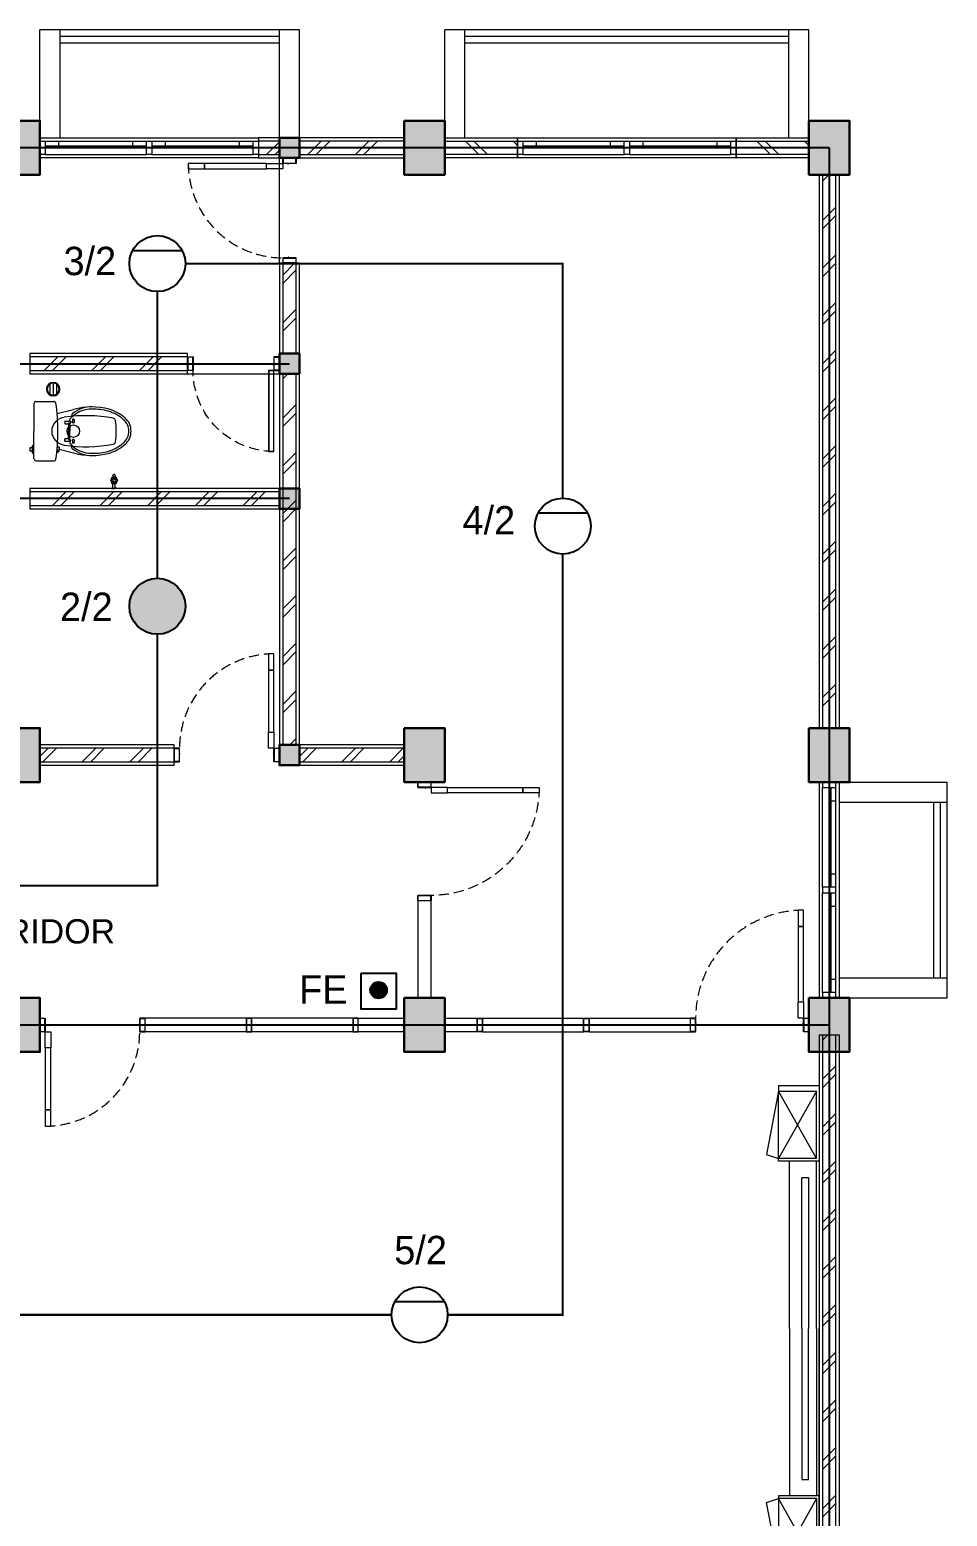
# Model space of a CAD drawing. Header units: millimetres. Extents: x -11 to 37852, y -101 to 28664.
# Drawn here: x 8073 to 9433, y 25058 to 27261 of the extents above; entities that cross this region are included whole.
import ezdxf
from ezdxf.enums import TextEntityAlignment as Align

# ---------------------------------------------------------------- set-up
doc = ezdxf.new("R2010")
doc.units = ezdxf.units.MM
for name, pattern in [('ACAD_ISO02W100', [15, 12, -3]), ('DASHED', [0.75, 0.5, -0.25]), ('HIDDEN', [0.375, 0.25, -0.125])]:
    doc.linetypes.add(name, pattern=pattern)
for name, color, linetype in [('acp', 57, 'Continuous'), ('D2', 3, 'Continuous'), ('HOLLOW', 6, 'Continuous')]:
    doc.layers.add(name, color=color, linetype=linetype)
for name, color, linetype, lineweight in [('ars', 11, 'Continuous', 5), ('dinding', 5, 'Continuous', 15), ('FURNITURE', 163, 'Continuous', 5), ('KOLOM', 1, 'Continuous', 30), ('kus', 63, 'Continuous', 15), ('lan', 7, 'Continuous', 15), ('not', 7, 'Continuous', 20), ('PARTISI', 190, 'Continuous', 9), ('SANITAIR', 4, 'Continuous', 5), ('sol kol', 8, 'Continuous', 0)]:
    doc.layers.add(name, color=color, linetype=linetype, lineweight=lineweight)
doc.layers.add('as', color=1, linetype='Continuous', plot=False)
doc.styles.add('ARIAL', font='arial.ttf')
doc.styles.get("Standard").update_dxf_attribs({"font": 'arial.ttf'})
pattern_1 = [(45, (6558.166, 24570.925), (-35.35534, 35.35534), []), (45, (6570.666, 24570.925), (-35.35534, 35.35534), [])]
pattern_2 = [(45, (6758.166, 24570.925), (-35.3553, 35.3553), []), (45, (6770.666, 24570.925), (-35.3553, 35.3553), [])]

# ---------------------------------------------------------------- blocks, each defined once
blk = doc.blocks.new('KP')
at = {"layer": 'KOLOM'}
blk.add_lwpolyline([(0.075, -0.075), (-0.075, -0.075), (-0.075, 0.075), (0.075, 0.075), (0.075, -0.075)], dxfattribs=at)
blk = doc.blocks.new('P 70')
at = {"linetype": 'HIDDEN', "ltscale": 0.3}
blk.add_lwpolyline([(-0.74, 0.1, -0.414214), (-0.04, 0.8, -1.303225)], format="xyb", dxfattribs=at)
for points in [[(-0.04, 0.8), (-0.08, 0.8), (-0.08, 0.68), (-0.04, 0.68)], [(-0.04, 0.68), (-0.08, 0.68), (-0.08, 0.22), (-0.04, 0.22)], [(-0.04, 0.1), (-0.08, 0.1), (-0.08, 0.22), (-0.04, 0.22)], [(-0.735, 0.06), (-0.74, 0.06), (-0.74, 0.061), (-0.74, 0.1), (-0.78, 0.1), (-0.78, 0), (-0.74, 0), (-0.74, 0.056), (-0.735, 0.058)], [(-0.742, 0.002), (-0.778, 0.002), (-0.778, 0.098), (-0.742, 0.098)], [(-0.045, 0.06), (-0.04, 0.06), (-0.04, 0.061), (-0.04, 0.1), (0, 0.1), (0, 0), (-0.04, 0), (-0.04, 0.056), (-0.045, 0.058)], [(-0.038, 0.002), (-0.002, 0.002), (-0.002, 0.098), (-0.038, 0.098)]]:
    blk.add_lwpolyline(points, close=True)
blk = doc.blocks.new('P 60')
at = {"linetype": 'HIDDEN', "ltscale": 0.3}
blk.add_lwpolyline([(-0.64, 0.1, -0.414214), (-0.04, 0.7, -1.303225)], format="xyb", dxfattribs=at)
for points in [[(-0.04, 0.7), (-0.04, 0.1), (-0.08, 0.1), (-0.08, 0.7)], [(-0.042, 0.698), (-0.042, 0.102), (-0.078, 0.102), (-0.078, 0.698)], [(-0.635, 0.06), (-0.64, 0.06), (-0.64, 0.061), (-0.64, 0.1), (-0.68, 0.1), (-0.68, 0), (-0.64, 0), (-0.64, 0.056), (-0.635, 0.058)], [(-0.642, 0.002), (-0.678, 0.002), (-0.678, 0.098), (-0.642, 0.098)], [(-0.045, 0.06), (-0.04, 0.06), (-0.04, 0.061), (-0.04, 0.1), (0, 0.1), (0, 0), (-0.04, 0), (-0.04, 0.056), (-0.045, 0.058)], [(-0.038, 0.002), (-0.002, 0.002), (-0.002, 0.098), (-0.038, 0.098)]]:
    blk.add_lwpolyline(points, close=True)
blk = doc.blocks.new('KRAN ATAS')
for p, q in [((-0.019, 0.001), (-0.019, 0)), ((-0.019, 0), (0, 0)), ((-0.018, 0.002), (0, 0.002)), ((-0.009, 0.006), (-0.009, 0.04)), ((0.018, 0.002), (0, 0.002)), ((0.019, 0), (0, 0)), ((0.009, 0.006), (0.009, 0.04)), ((0.019, 0.001), (0.019, 0))]:
    blk.add_line(p, q)
for centre, radius, start, end in [((-0.021, 0.06), 0.0057, 92.509, 270.0343), ((-0.02, 0.06), 0.0057, 105.45, 257.2407), ((0, 0.06), 0.0223, 89.786, 270.2141), ((-0.015, 0.075), 0.0057, 47.464, 224.6597), ((-0.015, 0.074), 0.0057, 60.3207, 212.5415), ((-0.014, 0.046), 0.0057, 154.4974, 295.7282), ((-0.015, 0.045), 0.0057, 142.579, 307.6346), ((-0.018, 0.001), 0.0005, 90, 180), ((0, 0.06), 0.0162, 89.7094, 270.2949), ((-0.013, 0.006), 0.004, 270, 0), ((-0.041, 0.09), 0.0331, 343.1048, 7.2203), ((0, 0.06), 0.0102, 89.532, 270.4679), ((0, 0.096), 0.00865, 90, 191.4881), ((0, 0.08), 0.0057, 89.095, 165.324), ((0, 0.079), 0.0057, 89.095, 152.5938), ((0, 0.041), 0.0057, 205.9652, 266.0615), ((0, 0.04), 0.0057, 191.86, 266.0615), ((0, 0.096), 0.00865, 348.5119, 90), ((0, 0.08), 0.0057, 14.676, 90.905), ((0, 0.079), 0.0057, 27.4062, 90.905), ((0, 0.06), 0.0223, 269.7859, 90.214), ((0, 0.06), 0.0162, 269.7051, 90.2906), ((0, 0.06), 0.0102, 269.5321, 90.468), ((0, 0.04), 0.0057, 273.9385, 348.14), ((0, 0.041), 0.0057, 273.9385, 334.0348), ((0.041, 0.09), 0.0331, 172.7797, 196.8952), ((0.013, 0.006), 0.004, 180, 270), ((0.015, 0.045), 0.0057, 232.3654, 37.421), ((0.015, 0.075), 0.0057, 315.3403, 132.536), ((0.015, 0.074), 0.0057, 327.4585, 119.6793), ((0.014, 0.046), 0.0057, 244.2718, 25.5026), ((0.018, 0.001), 0.0005, 0, 90), ((0.021, 0.06), 0.0057, 269.9657, 87.491), ((0.02, 0.06), 0.0057, 282.7593, 74.55)]:
    blk.add_arc(centre, radius, start, end)
blk = doc.blocks.new('CLOSET ATAS')
for p, q in [((0, 0.207), (0, 0)), ((0.014, 0.22), (0.148, 0.22)), ((0.171, 0.13), (0.294, 0.161)), ((0.282, 0.125), (0.282, 0.107)), ((0, -0.206), (0, 0)), ((0.228, 0.073), (0.228, 0.058)), ((0.231, 0.075), (0.273, 0.075)), ((0.231, 0.055), (0.256, 0.055)), ((0.256, 0.055), (0.259, 0.063)), ((0.256, 0.055), (0.256, 0)), ((0.256, -0.055), (0.256, 0)), ((0.259, 0.063), (0.273, 0.063)), ((0.266, 0.075), (0.266, 0.088)), ((0.266, 0.063), (0.266, 0)), ((0.266, -0.063), (0.266, 0)), ((0.273, 0.075), (0.273, 0.063)), ((0.285, 0.085), (0.285, 0.065)), ((0.296, 0.088), (0.288, 0.088)), ((0.296, 0.062), (0.288, 0.062)), ((0.299, 0.085), (0.299, 0.065)), ((-0.013, -0.107), (-0.013, -0.164)), ((0.228, -0.073), (0.228, -0.058)), ((0.231, -0.055), (0.256, -0.055)), ((0.231, -0.075), (0.273, -0.075)), ((0.256, -0.055), (0.259, -0.063)), ((0.259, -0.063), (0.273, -0.063)), ((0.266, -0.075), (0.266, -0.088)), ((0.273, -0.075), (0.273, -0.063)), ((0.282, -0.125), (0.282, -0.107)), ((0.285, -0.065), (0.285, -0.085)), ((0.296, -0.062), (0.288, -0.062)), ((0.296, -0.088), (0.288, -0.088)), ((0.299, -0.065), (0.299, -0.085)), ((-0.013, -0.124), (-0.031, -0.124)), ((-0.031, -0.124), (-0.031, -0.146)), ((-0.031, -0.146), (-0.013, -0.146)), ((0.014, -0.22), (0.148, -0.22)), ((0.171, -0.138), (0.185, -0.138)), ((0.173, -0.116), (0.185, -0.116)), ((0.173, -0.151), (0.173, -0.138)), ((0.175, -0.154), (0.182, -0.154)), ((0.184, -0.138), (0.184, -0.151)), ((0.188, -0.119), (0.188, -0.136)), ((0.188, -0.134), (0.294, -0.161))]:
    blk.add_line(p, q)
blk.add_circle((0.292, 0), 0.046)
for centre, radius, start, end in [((0.014, 0.207), 0.0135, 90, 180), ((0.148, 0.205), 0.015, 8.087, 90), ((-1.27, 0.004), 1.447, 359.8599, 8.087), ((0.385, -0.951), 1.066, 79.0461, 98.6197), ((0.429, -0.051), 0.215, 89.4826, 138.7405), ((0.287, 0.125), 0.005, 128.7411, 180), ((0.429, -0.051), 0.231, 89.4826, 128.7411), ((0.431, -0.32), 0.5, 75.2789, 105.8515), ((0.431, -0.32), 0.484, 75.2789, 90), ((0.465, -0.141), 0.302, 48.5371, 73.1314), ((0.465, -0.141), 0.318, 48.5371, 73.1314), ((0.235, 0), 0.103, 95.4936, 264.5064), ((-1.27, -0.004), 1.447, 351.913, 0.1401), ((0.231, 0.073), 0.00271, 90, 180), ((0.231, 0.058), 0.00271, 180, 270), ((0.271, 0.088), 0.005, 138.7405, 180), ((0.288, 0.085), 0.00307, 90, 180), ((0.288, 0.065), 0.00307, 180, 270), ((0.296, 0.085), 0.00307, 0, 90), ((0.296, 0.065), 0.00307, 270, 0), ((0.585, 0.076), 0.02, 7.8459, 81.6038), ((0.035, 0), 0.575, 352.1541, 7.8459), ((0.59, 0), 0.114, 0, 48.6581), ((0.59, 0), 0.114, 311.3419, 0), ((0.59, 0), 0.13, 0, 48.6581), ((0.59, 0), 0.13, 311.3419, 0), ((-0.016, -0.123), 0.0171, 24.4122, 79.3868), ((0.385, 0.948), 1.063, 261.358, 280.9763), ((0.231, -0.058), 0.00271, 90, 180), ((0.231, -0.073), 0.00271, 180, 270), ((0.271, -0.088), 0.005, 180, 221.2595), ((0.429, 0.051), 0.215, 221.2595, 270.5174), ((0.288, -0.065), 0.00307, 90, 180), ((0.288, -0.085), 0.00307, 180, 270), ((0.296, -0.065), 0.00307, 0, 90), ((0.296, -0.085), 0.00307, 270, 0), ((0.465, 0.141), 0.302, 286.8686, 311.4629), ((0.465, 0.141), 0.318, 286.8686, 311.4629), ((0.585, -0.076), 0.02, 278.3962, 352.1541), ((-0.016, -0.147), 0.0171, 280.6132, 335.5878), ((0.014, -0.206), 0.0135, 180, 270), ((0.148, -0.205), 0.015, 270, 351.913), ((0.175, -0.151), 0.00271, 180, 270), ((0.182, -0.151), 0.00271, 270, 0), ((0.185, -0.119), 0.00271, 0, 90), ((0.185, -0.136), 0.00271, 270, 0), ((0.287, -0.125), 0.005, 180, 231.2589), ((0.429, 0.051), 0.231, 231.2589, 270.5174), ((0.431, 0.32), 0.5, 254.1485, 284.7211), ((0.431, 0.32), 0.484, 270, 284.7211)]:
    blk.add_arc(centre, radius, start, end)
blk = doc.blocks.new('*X6')
at = {"color": 0}
for p, q in [((18.491, 19.193), (18.579, 19.193)), ((18.499, 19.218), (18.572, 19.218)), ((18.499, 19.168), (18.572, 19.168))]:
    blk.add_line(p, q, dxfattribs=at)
blk = doc.blocks.new('SFLOOR')
for radius in [0.05, 0.0442]:
    blk.add_circle((0, 0), radius)
blk.add_blockref('*X6', (-18.535, -19.193))
blk = doc.blocks.new('K1')
at = {"layer": 'KOLOM'}
blk.add_lwpolyline([(0.2, 0.15), (-0.2, 0.15), (-0.2, -0.15), (0.2, -0.15), (0.2, 0.15)], dxfattribs=at)
blk = doc.blocks.new('P 80')
at = {"linetype": 'HIDDEN', "ltscale": 0.3}
blk.add_lwpolyline([(-0.84, 0.1, -0.414214), (-0.04, 0.9, -1.303225)], format="xyb", dxfattribs=at)
for points in [[(-0.04, 0.9), (-0.08, 0.9), (-0.08, 0.78), (-0.04, 0.78)], [(-0.04, 0.78), (-0.08, 0.78), (-0.08, 0.22), (-0.04, 0.22)], [(-0.04, 0.1), (-0.08, 0.1), (-0.08, 0.22), (-0.04, 0.22)], [(-0.835, 0.06), (-0.84, 0.06), (-0.84, 0.061), (-0.84, 0.1), (-0.88, 0.1), (-0.88, 0), (-0.84, 0), (-0.84, 0.056), (-0.835, 0.058)], [(-0.842, 0.002), (-0.878, 0.002), (-0.878, 0.098), (-0.842, 0.098)], [(-0.045, 0.06), (-0.04, 0.06), (-0.04, 0.061), (-0.04, 0.1), (0, 0.1), (0, 0), (-0.04, 0), (-0.04, 0.056), (-0.045, 0.058)], [(-0.038, 0.002), (-0.002, 0.002), (-0.002, 0.098), (-0.038, 0.098)]]:
    blk.add_lwpolyline(points, close=True)
blk = doc.blocks.new('FUR.6')
at = {"lineweight": 13}
for p, q in [((-0.2, 1.26), (-0.2, 1.76)), ((0.08, 1.76), (-0.2, 1.76)), ((0.08, 1.24), (0.08, 1.74)), ((-0.22, 1.24), (0.08, 1.24)), ((-0.2, 1.26), (0.08, 1.26)), ((-0.2, 0), (-0.2, 1.24)), ((0, 0), (0, 1.24)), ((-0.2, 0), (-0.2, -1.24)), ((0, 0), (0, -1.24)), ((-0.22, -1.24), (0.08, -1.24)), ((-0.2, -1.26), (-0.2, -1.76)), ((-0.2, -1.26), (0.08, -1.26)), ((0.08, -1.24), (0.08, -1.74)), ((0.08, -1.76), (-0.2, -1.76))]:
    blk.add_line(p, q, dxfattribs=at)
at = {"lineweight": 5}
for p, q in [((-0.2, 1.76), (0.08, 1.26)), ((-0.2, 1.26), (0.08, 1.76)), ((-0.2, -1.76), (0.08, -1.26)), ((-0.2, -1.26), (0.08, -1.76))]:
    blk.add_line(p, q, dxfattribs=at)
at = {"linetype": 'ACAD_ISO02W100', "lineweight": 5}
for p, q in [((0.08, 1.76), (0.169, 1.289)), ((0.169, 1.289), (0.08, 1.26)), ((0.169, -1.289), (0.08, -1.26)), ((0.08, -1.76), (0.169, -1.289))]:
    blk.add_line(p, q, dxfattribs=at)
at = {"lineweight": 13}
for points in [[(0.08, 1.8), (-0.22, 1.8), (-0.22, 0)], [(-0.091, 0), (-0.091, 1.119), (-0.141, 1.119), (-0.141, 0)], [(0.08, -1.8), (-0.22, -1.8), (-0.22, 0)], [(-0.091, 0), (-0.091, -1.119), (-0.141, -1.119), (-0.141, 0)]]:
    blk.add_lwpolyline(points, dxfattribs=at)
for points in [[(0.08, 1.8), (0.08, 1.76)], [(0.08, -1.8), (0.08, -1.76)]]:
    blk.add_lwpolyline(points)
blk = doc.blocks.new('NOTASI RUANG')
at = {"layer": 'not'}
for height, p in [(0.26, (-0.011, 0.3)), (0.175, (-0.009, -0.017))]:
    blk.add_attdef('RUANG', text='', height=height, dxfattribs=at).set_placement(p, align=Align.MIDDLE_CENTER)

msp = doc.modelspace()

# ---------------------------------------------------------------- hatches: boundary and pattern name
at = {"layer": 'acp'}
msp.add_hatch(color=251, dxfattribs=at).paths.add_polyline_path([(8577.9, 25837.4, 1), (8602.4, 25837.4, 1)])
at = {"layer": 'ars'}
h = msp.add_hatch(dxfattribs=at)
h.set_pattern_fill('TEMBOK', color=256, scale=50)
h.set_pattern_definition([(45, (6697.166, 24570.925), (-35.3553, 35.3553), []), (45, (6709.666, 24570.925), (-35.3553, 35.3553), [])])
h.paths.add_polyline_path([(8443.2, 27095.9), (8412.2, 27095.9), (8412.2, 27075.9), (8443.2, 27075.9)])
h = msp.add_hatch(dxfattribs=at)
h.set_pattern_fill('TEMBOK', color=256, scale=50)
h.set_pattern_definition(pattern_2)
h.paths.add_polyline_path([(8628.2, 27095.9), (8473.2, 27095.9), (8473.2, 27075.9), (8628.2, 27075.9)])
h = msp.add_hatch(dxfattribs=at)
h.set_pattern_fill('TEMBOK', color=256, scale=50)
h.set_pattern_definition([(315, (7848.166, 27400.925), (-35.3553, -35.3553), []), (315, (7860.666, 27400.925), (-35.3553, -35.3553), [])])
h.paths.add_polyline_path([(8796.2, 27075.9), (8688.2, 27075.9), (8688.2, 27095.9), (8796.2, 27095.9)])
h = msp.add_hatch(dxfattribs=at)
h.set_pattern_fill('TEMBOK', color=256, scale=50)
h.set_pattern_definition([(315, (8280.166, 27400.925), (-35.3553, -35.3553), []), (315, (8292.666, 27400.925), (-35.3553, -35.3553), [])])
h.paths.add_polyline_path([(9228.2, 27075.9), (9120.2, 27075.9), (9120.2, 27095.9), (9228.2, 27095.9)])
h = msp.add_hatch(dxfattribs=at)
h.set_pattern_fill('TEMBOK', color=256, scale=50)
h.set_pattern_definition(pattern_1)
h.paths.add_polyline_path([(9268.2, 26225.9), (9268.2, 27045.9), (9248.2, 27045.9), (9248.2, 26225.9)])
h = msp.add_hatch(dxfattribs=at)
h.set_pattern_fill('TEMBOK', color=256, scale=50)
h.set_pattern_definition(pattern_2)
h.paths.add_polyline_path([(8468.2, 26780.9), (8468.2, 26914.9), (8448.2, 26914.9), (8448.2, 26780.9)])
h = msp.add_hatch(dxfattribs=at)
h.set_pattern_fill('TEMBOK', color=256, scale=50)
h.set_pattern_definition(pattern_2)
h.paths.add_polyline_path([(8073.2, 26755.9), (8307.2, 26755.9), (8307.2, 26775.9), (8073.2, 26775.9)])
h = msp.add_hatch(dxfattribs=at)
h.set_pattern_fill('TEMBOK', color=256, scale=50)
h.set_pattern_definition(pattern_2)
h.paths.add_polyline_path([(8448.2, 26750.9), (8448.2, 26200.9), (8468.2, 26200.9), (8468.2, 26750.9)])
h = msp.add_hatch(dxfattribs=at)
h.set_pattern_fill('TEMBOK', color=256, scale=50)
h.set_pattern_definition(pattern_2)
h.paths.add_polyline_path([(8073.2, 26555.9), (8443.2, 26555.9), (8443.2, 26575.9), (8073.2, 26575.9)])
h = msp.add_hatch(dxfattribs=at)
h.set_pattern_fill('TEMBOK', color=256, scale=50)
h.set_pattern_definition(pattern_2)
h.paths.add_polyline_path([(8088.2, 26175.9), (8287.2, 26175.9), (8287.2, 26195.9), (8088.2, 26195.9)])
h = msp.add_hatch(dxfattribs=at)
h.set_pattern_fill('TEMBOK', color=256, scale=50)
h.set_pattern_definition([(45, (7143.166, 24570.925), (-35.3553, 35.3553), []), (45, (7155.666, 24570.925), (-35.3553, 35.3553), [])])
h.paths.add_polyline_path([(8473.2, 26175.9), (8628.2, 26175.9), (8628.2, 26195.9), (8473.2, 26195.9)])
h = msp.add_hatch(dxfattribs=at)
h.set_pattern_fill('TEMBOK', color=256, scale=50)
h.set_pattern_definition(pattern_1)
h.paths.add_polyline_path([(9268.2, 24925.9), (9268.2, 25770.9), (9248.2, 25770.9), (9248.2, 24925.9)])
at = {"layer": 'lan'}
msp.add_hatch(color=256, dxfattribs=at).paths.add_polyline_path([(8303.9, 26406.4, 1), (8220.9, 26406.4, 1)])
at = {"layer": 'sol kol'}
for points in [[(8028.2, 27125.9), (8028.2, 27045.9), (8088.2, 27045.9), (8088.2, 27125.9)], [(8628.2, 27125.9), (8628.2, 27045.9), (8688.2, 27045.9), (8688.2, 27125.9)], [(9228.2, 27125.9), (9228.2, 27045.9), (9288.2, 27045.9), (9288.2, 27125.9)], [(8473.2, 27070.9), (8443.2, 27070.9), (8443.2, 27100.9), (8473.2, 27100.9)], [(8473.2, 26750.9), (8443.2, 26750.9), (8443.2, 26780.9), (8473.2, 26780.9)], [(8473.2, 26550.9), (8443.2, 26550.9), (8443.2, 26580.9), (8473.2, 26580.9)], [(8028.2, 26225.9), (8028.2, 26145.9), (8088.2, 26145.9), (8088.2, 26225.9)], [(8628.2, 26225.9), (8628.2, 26145.9), (8688.2, 26145.9), (8688.2, 26225.9)], [(9228.2, 26225.9), (9228.2, 26145.9), (9288.2, 26145.9), (9288.2, 26225.9)], [(8473.2, 26170.9), (8443.2, 26170.9), (8443.2, 26200.9), (8473.2, 26200.9)], [(8028.2, 25825.9), (8028.2, 25745.9), (8088.2, 25745.9), (8088.2, 25825.9)], [(8628.2, 25825.9), (8628.2, 25745.9), (8688.2, 25745.9), (8688.2, 25825.9)], [(9228.2, 25825.9), (9228.2, 25745.9), (9288.2, 25745.9), (9288.2, 25825.9)]]:
    msp.add_hatch(color=256, dxfattribs=at).paths.add_polyline_path(points)

# ---------------------------------------------------------------- linework, layer by layer
at = {"layer": 'ars'}
for points in [[(8443.2, 27250.9), (8118.2, 27250.9)], [(8443.2, 27240.9), (8118.2, 27240.9)], [(9198.2, 27250.9), (8718.2, 27250.9)], [(9198.2, 27240.9), (8718.2, 27240.9)], [(9413.2, 25855.9), (9413.2, 26115.9)], [(9423.2, 25855.9), (9423.2, 26115.9)]]:
    msp.add_lwpolyline(points, dxfattribs=at)
for points in [[(8443.2, 27095.9), (8412.2, 27095.9), (8412.2, 27075.9), (8443.2, 27075.9)], [(8628.2, 27095.9), (8473.2, 27095.9), (8473.2, 27075.9), (8628.2, 27075.9)], [(8796.2, 27075.9), (8688.2, 27075.9), (8688.2, 27095.9), (8796.2, 27095.9)], [(9228.2, 27075.9), (9120.2, 27075.9), (9120.2, 27095.9), (9228.2, 27095.9)], [(9268.2, 26225.9), (9268.2, 27045.9), (9248.2, 27045.9), (9248.2, 26225.9)], [(8468.2, 26780.9), (8468.2, 26914.9), (8448.2, 26914.9), (8448.2, 26780.9)], [(8073.2, 26755.9), (8307.2, 26755.9), (8307.2, 26775.9), (8073.2, 26775.9)], [(8448.2, 26750.9), (8448.2, 26200.9), (8468.2, 26200.9), (8468.2, 26750.9)], [(8073.2, 26555.9), (8443.2, 26555.9), (8443.2, 26575.9), (8073.2, 26575.9)], [(8088.2, 26175.9), (8287.2, 26175.9), (8287.2, 26195.9), (8088.2, 26195.9)], [(8473.2, 26175.9), (8628.2, 26175.9), (8628.2, 26195.9), (8473.2, 26195.9)], [(9268.2, 24925.9), (9268.2, 25770.9), (9248.2, 25770.9), (9248.2, 24925.9)]]:
    msp.add_lwpolyline(points, close=True, dxfattribs=at)
at = {"layer": 'as'}
for points in [[(9258.2, 27085.9), (8058.2, 27085.9)], [(9258.2, 27085.9), (9258.2, 24885.9)], [(8058.2, 26765.9), (8458.2, 26765.9)], [(8458.2, 26565.9), (8058.2, 26565.9)], [(8028.2, 25785.9), (9258.2, 25785.9)]]:
    msp.add_lwpolyline(points, dxfattribs=at)
at = {"layer": 'D2', "color": 3, "linetype": 'DASHED', "ltscale": 50, "const_width": 3.03}
for points in [[(8303.9, 26914.3), (8863.3, 26914.3), (8863.3, 26566.7)], [(8262.4, 26447.9), (8262.4, 26872.8)], [(8863.3, 26483.6), (8863.3, 25356.2), (8692.6, 25356.2)], [(7839.4, 25992.3), (8262.4, 25992.3), (8262.4, 26364.9)], [(8609.6, 25356.2), (7953.1, 25356.2), (7953.1, 25120.6), (7689, 25120.6)]]:
    msp.add_lwpolyline(points, dxfattribs=at)
at = {"layer": 'dinding'}
for points in [[(8443.2, 27100.9), (8412.2, 27100.9), (8412.2, 27070.9), (8443.2, 27070.9)], [(8628.2, 27100.9), (8473.2, 27100.9), (8473.2, 27070.9), (8628.2, 27070.9)], [(8796.2, 27070.9), (8688.2, 27070.9), (8688.2, 27100.9), (8796.2, 27100.9)], [(9228.2, 27070.9), (9120.2, 27070.9), (9120.2, 27100.9), (9228.2, 27100.9)], [(9273.2, 26225.9), (9273.2, 27045.9), (9243.2, 27045.9), (9243.2, 26225.9)], [(8473.2, 26780.9), (8473.2, 26914.9), (8443.2, 26914.9), (8443.2, 26780.9)], [(8073.2, 26750.9), (8307.2, 26750.9), (8307.2, 26780.9), (8073.2, 26780.9)], [(8443.2, 26750.9), (8443.2, 26200.9), (8473.2, 26200.9), (8473.2, 26750.9)], [(8073.2, 26550.9), (8443.2, 26550.9), (8443.2, 26580.9), (8073.2, 26580.9)], [(8088.2, 26170.9), (8287.2, 26170.9), (8287.2, 26200.9), (8088.2, 26200.9)], [(8473.2, 26170.9), (8628.2, 26170.9), (8628.2, 26200.9), (8473.2, 26200.9)], [(9273.2, 24925.9), (9273.2, 25770.9), (9243.2, 25770.9), (9243.2, 24925.9)]]:
    msp.add_lwpolyline(points, close=True, dxfattribs=at)
at = {"layer": 'HOLLOW'}
for p, q in [((8225.8, 26933.9), (8299, 26933.9)), ((8826.7, 26544.8), (8899.9, 26544.8)), ((8614.5, 25375.8), (8687.7, 25375.8))]:
    msp.add_line(p, q, dxfattribs=at)
msp.add_lwpolyline([(8564.2, 25862.4), (8616.2, 25862.4), (8616.2, 25809.3), (8564.2, 25809.3)], close=True, dxfattribs=at)
for centre, radius in [((8262.4, 26914.3), 41.5), ((8863.3, 26525.2), 41.5), ((8262.4, 26406.4), 41.5), ((8590.2, 25837.4), 12.3), ((8651.1, 25356.2), 41.5)]:
    msp.add_circle(centre, radius, dxfattribs=at)
at = {"layer": 'kus'}
for p, q in [((8096.2, 27095.9), (8246.2, 27095.9)), ((8096.2, 27088.9), (8246.2, 27088.9)), ((8116.2, 27088.9), (8116.2, 27095.9)), ((8226.2, 27088.9), (8226.2, 27095.9)), ((8254.2, 27095.9), (8404.2, 27095.9)), ((8254.2, 27088.9), (8404.2, 27088.9)), ((8274.2, 27088.9), (8274.2, 27095.9)), ((8384.2, 27088.9), (8384.2, 27095.9)), ((8804.2, 27095.9), (8954.2, 27095.9)), ((8804.2, 27088.9), (8954.2, 27088.9)), ((8824.2, 27088.9), (8824.2, 27095.9)), ((8934.2, 27088.9), (8934.2, 27095.9)), ((8962.2, 27095.9), (9112.2, 27095.9)), ((8962.2, 27088.9), (9112.2, 27088.9)), ((8982.2, 27088.9), (8982.2, 27095.9)), ((9092.2, 27088.9), (9092.2, 27095.9)), ((8096.2, 27075.9), (8246.2, 27075.9)), ((8254.2, 27075.9), (8404.2, 27075.9)), ((8804.2, 27075.9), (8954.2, 27075.9)), ((8962.2, 27075.9), (9112.2, 27075.9)), ((9248.2, 25989.9), (9248.2, 26137.9)), ((9261.2, 25989.9), (9261.2, 26137.9)), ((9268.2, 25989.9), (9268.2, 26137.9)), ((9261.2, 26117.9), (9268.2, 26117.9)), ((9261.2, 26009.9), (9268.2, 26009.9)), ((9248.2, 25833.9), (9248.2, 25981.9)), ((9261.2, 25833.9), (9261.2, 25981.9)), ((9268.2, 25833.9), (9268.2, 25981.9)), ((9261.2, 25961.9), (9268.2, 25961.9)), ((9261.2, 25853.9), (9268.2, 25853.9)), ((8394.2, 25795.9), (8244.2, 25795.9)), ((8552.2, 25795.9), (8402.2, 25795.9)), ((8744.2, 25795.9), (8894.2, 25795.9)), ((8902.2, 25795.9), (9052.2, 25795.9)), ((8394.2, 25775.9), (8244.2, 25775.9)), ((8552.2, 25775.9), (8402.2, 25775.9)), ((8744.2, 25775.9), (8894.2, 25775.9)), ((8902.2, 25775.9), (9052.2, 25775.9))]:
    msp.add_line(p, q, dxfattribs=at)
at = {"layer": 'kus', "linetype": 'HIDDEN'}
for p, q in [((8394.2, 25785.9), (8244.2, 25785.9)), ((8552.2, 25785.9), (8402.2, 25785.9)), ((8744.2, 25785.9), (8894.2, 25785.9)), ((8902.2, 25785.9), (9052.2, 25785.9))]:
    msp.add_line(p, q, dxfattribs=at)
at = {"layer": 'kus'}
for points in [[(8088.2, 27095.9), (8096.2, 27095.9), (8096.2, 27075.9), (8088.2, 27075.9)], [(8246.2, 27095.9), (8254.2, 27095.9), (8254.2, 27075.9), (8246.2, 27075.9)], [(8404.2, 27095.9), (8412.2, 27095.9), (8412.2, 27075.9), (8404.2, 27075.9)], [(8796.2, 27095.9), (8804.2, 27095.9), (8804.2, 27075.9), (8796.2, 27075.9)], [(8954.2, 27095.9), (8962.2, 27095.9), (8962.2, 27075.9), (8954.2, 27075.9)], [(9112.2, 27095.9), (9120.2, 27095.9), (9120.2, 27075.9), (9112.2, 27075.9)], [(9268.2, 26137.9), (9268.2, 26145.9), (9248.2, 26145.9), (9248.2, 26137.9)], [(9268.2, 25981.9), (9268.2, 25989.9), (9248.2, 25989.9), (9248.2, 25981.9)], [(9268.2, 25825.9), (9268.2, 25833.9), (9248.2, 25833.9), (9248.2, 25825.9)], [(8394.2, 25775.9), (8402.2, 25775.9), (8402.2, 25795.9), (8394.2, 25795.9)], [(8394.6, 25776.3), (8401.8, 25776.3), (8401.8, 25795.5), (8394.6, 25795.5)], [(8552.2, 25775.9), (8560.2, 25775.9), (8560.2, 25795.9), (8552.2, 25795.9)], [(8552.6, 25776.3), (8559.8, 25776.3), (8559.8, 25795.5), (8552.6, 25795.5)], [(8744.2, 25775.9), (8736.2, 25775.9), (8736.2, 25795.9), (8744.2, 25795.9)], [(8743.8, 25776.3), (8736.6, 25776.3), (8736.6, 25795.5), (8743.8, 25795.5)], [(8902.2, 25775.9), (8894.2, 25775.9), (8894.2, 25795.9), (8902.2, 25795.9)], [(8901.8, 25776.3), (8894.6, 25776.3), (8894.6, 25795.5), (8901.8, 25795.5)]]:
    msp.add_lwpolyline(points, close=True, dxfattribs=at)
at = {"layer": 'lan'}
for p, q in [((8088.2, 27125.9), (8088.2, 27260.9)), ((8118.2, 27100.9), (8118.2, 27260.9)), ((8443.2, 27100.9), (8443.2, 27260.9)), ((8473.2, 27100.9), (8473.2, 27260.9)), ((8688.2, 27125.9), (8688.2, 27260.9)), ((8718.2, 27100.9), (8718.2, 27260.9)), ((9198.2, 27100.9), (9198.2, 27260.9)), ((9228.2, 27125.9), (9228.2, 27260.9)), ((8443.2, 26914.9), (8443.2, 27070.9)), ((8307.2, 26750.9), (8443.2, 26750.9)), ((9288.2, 26145.9), (9433.2, 26145.9)), ((9273.2, 26115.9), (9433.2, 26115.9)), ((9273.2, 25855.9), (9433.2, 25855.9))]:
    msp.add_line(p, q, dxfattribs=at)
for points in [[(8473.2, 27260.9), (8088.2, 27260.9)], [(9228.2, 27260.9), (8688.2, 27260.9)], [(9288.2, 25825.9), (9433.2, 25825.9), (9433.2, 26145.9)]]:
    msp.add_lwpolyline(points, dxfattribs=at)
for points in [[(8088.2, 27100.9), (8412.2, 27100.9), (8412.2, 27070.9), (8088.2, 27070.9)], [(8796.2, 27100.9), (9120.2, 27100.9), (9120.2, 27070.9), (8796.2, 27070.9)], [(9273.2, 25825.9), (9273.2, 26145.9), (9243.2, 26145.9), (9243.2, 25825.9)]]:
    msp.add_lwpolyline(points, close=True, dxfattribs=at)
at = {"layer": 'PARTISI'}
for points in [[(8648.2, 25969.9), (8648.2, 25825.9), (8668.2, 25825.9), (8668.2, 25969.9)], [(8560.2, 25795.9), (8628.2, 25795.9), (8628.2, 25775.9), (8560.2, 25775.9)], [(8736.2, 25775.9), (8688.2, 25775.9), (8688.2, 25795.9), (8736.2, 25795.9)]]:
    msp.add_lwpolyline(points, close=True, dxfattribs=at)

# ---------------------------------------------------------------- block references
ref = msp.add_blockref('NOTASI RUANG', (8083.9, 25879.1), dxfattribs=dict(xscale=151.7750944366926, yscale=151.7750944366926, zscale=151.775094436689))
ref.add_attrib('RUANG', 'KORIDOR', dxfattribs={"layer": 'not', "height": 36}).set_placement((8082.3, 25924.6), align=Align.MIDDLE_CENTER)
at = {"layer": 'FURNITURE', "xscale": -200, "yscale": 200, "zscale": 200}
msp.add_blockref('FUR.6', (9199.2, 25335.9), dxfattribs=at)
at = {"layer": 'KOLOM', "xscale": 200, "yscale": 200, "zscale": 200, "rotation": 90}
for p in [(8058.2, 27085.9), (8658.2, 27085.9), (9258.2, 27085.9), (8058.2, 26185.9), (8658.2, 26185.9), (9258.2, 26185.9), (8058.2, 25785.9), (8658.2, 25785.9), (9258.2, 25785.9)]:
    msp.add_blockref('K1', p, dxfattribs=at)
at = {"layer": 'KOLOM', "xscale": 200, "yscale": 200, "zscale": 200}
for p in [(8458.2, 27085.9), (8458.2, 26765.9), (8458.2, 26565.9), (8458.2, 26185.9)]:
    msp.add_blockref('KP', p, dxfattribs=at)
at = {"layer": 'kus', "yscale": 200, "zscale": 200}
for name, p, xscale, rotation in [('P 70', (8468.2, 27070.9), 200, 90), ('P 60', (8443.2, 26775.9), -200, 180), ('P 80', (8648.2, 26145.9), -200, 270.0000000130234), ('P 70', (8088.2, 25795.9), 200, 180.0000000287148)]:
    msp.add_blockref(name, p, dxfattribs=dict(at, xscale=xscale, rotation=rotation))
at = {"layer": 'kus', "xscale": 200, "yscale": 200, "zscale": 200}
for name, p in [('P 70', (8443.2, 26175.9)), ('P 80', (9228.2, 25775.9))]:
    msp.add_blockref(name, p, dxfattribs=at)
at = {"layer": 'SANITAIR', "xscale": -200, "yscale": 200, "zscale": 200, "rotation": 90}
msp.add_blockref('SFLOOR', (8107.9, 26728.2), dxfattribs=at)
at = {"layer": 'SANITAIR', "xscale": 200, "yscale": 200, "zscale": 200}
for name, p in [('CLOSET ATAS', (8079.4, 26665.9)), ('KRAN ATAS', (8198.2, 26580.9))]:
    msp.add_blockref(name, p, dxfattribs=at)

# ---------------------------------------------------------------- texts
at = {"color": 0, "linetype": 'Continuous', "lineweight": 0, "ltscale": 6, "char_height": 42, "width": 735.761, "attachment_point": 3, "style": 'ARIAL'}
for s, insert in [('{\\fCentury Gothic|b0|i0|c0|p34;3/2}', (8201.3, 26939.2)), ('{\\fCentury Gothic|b0|i0|c0|p34;4/2}', (8792.7, 26554.9)), ('{\\fCentury Gothic|b0|i0|c0|p34;2/2}', (8196.1, 26426.7)), ('{\\fCentury Gothic|b0|i0|c0|p34;FE}', (8544.2, 25859.4)), ('{\\fCentury Gothic|b0|i0|c0|p34;5/2}', (8691.5, 25473.3))]:
    msp.add_mtext(s, dxfattribs=dict(at, insert=insert))

doc.saveas('drawing.dxf')
